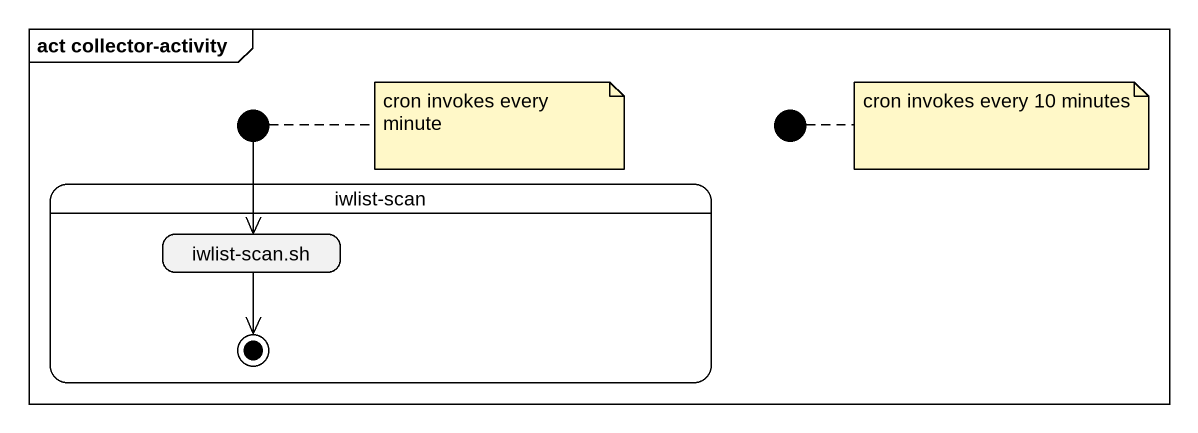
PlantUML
@startuml
mainframe act collector-activity
hide empty description
state initial1 <<start>>
state initial2 <<start>>
state "iwlist-scan" as iwlist_scan {
  state "iwlist-scan.sh" as iwlist_scan_sh
  iwlist_scan_sh --> [*]
}
initial1 --> iwlist_scan_sh
note right of initial1 : cron invokes every minute
note right of initial2 : cron invokes every 10 minutes
@enduml
